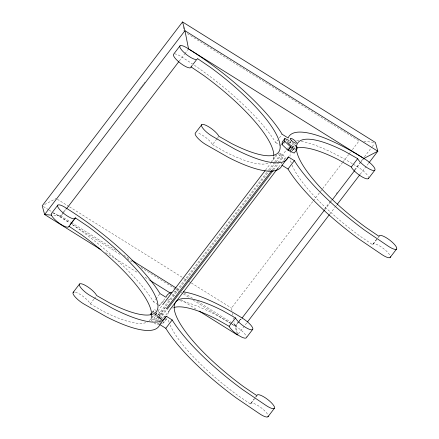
<?xml version="1.0" encoding="UTF-8"?>
<svg xmlns="http://www.w3.org/2000/svg" width="439" height="439" viewBox="0 0 439 439"><rect width="100%" height="100%" fill="white"/><g stroke="black" fill="none" stroke-linecap="round" stroke-linejoin="round"><path stroke-width="0.33" stroke-dasharray="2.19 1.65" d="M138.845 90.193L140.09 88.563M140.507 88.019L141.753 86.384M142.17 85.841L143.416 84.206M143.833 83.662L145.079 82.027M52.762 213.189A10.909 2.914 37.4 0 1 59.989 216.559L63.062 212.536M63.474 211.993L66.366 208.207M62.64 213.853L60.977 216.032L52.801 215.28M63.051 213.31L65.96 209.507M179.26 61.076L184.561 54.14M184.956 53.618L188.144 49.437M93.886 299.222L90.297 303.92A10.909 2.914 37.4 0 0 83.251 296.534A10.909 2.914 37.4 0 0 74.487 292.067M94.286 298.696L96.278 296.089M216.861 138.889L212.476 144.629A10.909 2.914 37.4 0 0 197.649 132.962M217.261 138.362L218.858 136.277M157.947 304.633L153.601 301.917L155.593 299.305M155.993 298.783L159.582 294.081M174.53 53.887A10.909 2.914 37.4 0 1 182.169 57.273A109.081 29.128 37.4 0 1 275.78 142.626L277.772 140.014M279.369 137.928L282.156 134.274M152.152 312.178L154.676 309.665L155.812 310.313M152.124 313.007L154.676 309.665M158.49 304.968L159.576 305.648L165.552 297.818M284.143 143.229L285.339 141.66M285.74 141.138L286.535 140.096M150.989 318.099L153.381 314.966M273.168 158.808L275.955 155.154M151.093 319.23L153.645 315.888M155.647 314.033L162.304 305.314M265.48 170.151L270.473 163.61M270.885 163.067L277.13 154.89M155.538 314.955L158.089 311.613L161.503 313.556L164.702 317.018M157.118 315.855L159.67 312.513M158.232 314.598L268.064 170.716M268.476 170.167L274.304 162.54M274.721 161.996L280.96 153.82M289.685 142.752L290.777 141.32L289.702 140.804M289.74 143.427L291.2 141.517M159.747 317.715L157.195 321.057L155.362 320.015L157.914 316.673L155.17 313.698M159.137 315.164L269.387 170.738M269.804 170.189L275.626 162.562M276.043 162.018L281.865 154.385M159.708 315.114L166.085 306.757M161.695 319.866L158.951 316.898L161.503 313.556M281.887 155.823L287.068 149.035M287.468 148.514L288.264 147.466M159.176 318.039L165.832 309.319M272.339 169.794L277.333 163.259M277.75 162.71L281.909 157.261M160.087 318.604L166.743 309.885M273.662 169.816L278.655 163.281M279.072 162.732L282.815 157.831M159.143 321.48L161.327 318.615M158.117 324.366L159.939 321.979M163.5 318.077L169.328 310.45A98.078 26.186 37.4 0 0 167.819 316.256M278.743 167.116L282.068 162.754M283.737 160.575L285.399 158.391M168.428 312.129L169.624 310.56M291.803 151.274L290.607 152.838A98.078 26.186 37.4 0 0 289.987 156.306M292.204 150.753L294.196 148.141M294.596 147.619L295.392 146.571M159.917 322.605L162.194 323.9L164.74 320.558L166.535 318.999L165.163 317.512M166.535 318.999L163.983 322.341L162.194 323.9M231.995 310.669L231.479 308.068L312.925 201.375M313.336 200.832L342.425 162.726M342.843 162.183L348.659 154.561M349.076 154.018L350.734 151.839M352.396 149.666L359.047 140.952L186.624 33.221M238.816 321.375L235.074 326.281L236.797 332.532M239.233 320.827L240.896 318.648M324.509 209.118L330.331 201.49M330.748 200.941L331.582 199.855M336.159 193.857L337.404 192.227M354.46 169.882L360.699 161.706M361.116 161.162L362.779 158.984M364.441 156.805L371.811 147.153M372.206 146.631L374.599 143.498M231.123 323.538A109.081 29.128 37.4 0 1 235.315 326.111L238.8 321.54M239.211 321.002L241.691 317.754M237.4 334.359L236.303 325.579L237.954 323.411M238.366 322.874L241.263 319.082M324.695 209.782L329.678 203.257M330.095 202.714L331.752 200.535M355.003 170.085L359.881 163.687M360.282 163.165L363.47 158.989M238.317 333.942L247.053 322.5M329.832 214.056L334.825 207.521M335.242 206.972L336.488 205.337M360.199 174.278L368.519 163.379M250.817 403.304L254.005 399.128M255.602 397.037L256.398 395.994M170.112 325.014A98.078 26.186 37.4 0 0 237.444 395.16L250.532 404.039L255.311 397.772M255.712 397.251L256.908 395.682M372.996 244.013L377.381 238.273M292.05 165.146A98.078 26.186 37.4 0 0 359.623 235.875L372.711 244.748L379.087 236.391M44.641 204.514L56.154 198.521M363.816 141.391L374.033 142.329M212.405 144.59L225.097 151.817A98.078 26.186 37.4 0 0 269.244 162.864M154.396 314.308L158.951 316.898M157.914 316.673L162.468 319.263M158.528 320.711L156.718 319.581A4.363 1.163 37.4 0 1 153.65 316.267A4.363 1.163 37.4 0 1 155.785 316.195L157.601 317.331A4.363 1.163 37.4 0 1 160.663 320.646M90.225 303.876L102.918 311.108A98.078 26.186 37.4 0 0 148.245 321.491M275.78 142.626L280.669 145.682M57.317 199.246L68.928 206.5M69.505 206.862L183.875 278.321M184.457 278.683L188.518 281.223M189.099 281.586L190.839 282.678M191.42 283.04L231.479 308.068M60.582 215.785L70.86 222.205M71.436 222.568L116.187 250.526M123.743 255.246L130.136 259.24M176.626 288.291L179.535 290.108M184.182 293.011L192.902 298.46M197.55 301.363L236.303 325.579M235.315 326.111L237.603 327.538A10.909 2.914 37.4 0 1 246.498 337.168M43.379 206.5L48.608 209.765M49.184 210.133L52.675 212.306M53.251 212.674L69.516 222.836M120.056 254.411L71.842 224.285A109.081 29.128 37.4 0 1 153.601 301.917M127.025 258.769L133.999 263.126M140.968 267.477L175.243 288.895M175.819 289.257L178.146 290.706M181.049 292.522L182.794 293.614M183.376 293.976L189.763 297.966M193.248 300.144L231.589 324.103M232.171 324.465L235.074 326.281L234.174 321.727M105.623 252.639L138.153 272.965M145.122 277.322L148.607 279.5M172.423 294.382L176.489 296.923M181.137 299.826L196.82 309.627M154.166 322.923L155.977 324.053A4.363 1.163 37.4 0 0 157.403 322.819M292.187 142.45L294.163 144.321M292.599 148.596L294.58 150.467M152.882 311.224L154.715 313.205M151.246 315.559L155.362 320.015M232.505 313.27L232.889 315.224M233.405 317.825L233.663 319.126M183.129 26.68L183.639 30.73M291.211 162.918A98.078 26.186 37.4 0 1 290.223 159.072M291.908 150.703A98.078 26.186 37.4 0 1 293.351 149.447M273.706 156.597A98.078 26.186 37.4 0 1 271.428 161.398M296.66 140.628A109.081 29.128 37.4 0 1 299.036 140.914M301.324 141.298A109.081 29.128 37.4 0 1 352.704 163.884M353.302 164.246A109.081 29.128 37.4 0 1 357.494 166.82A10.909 2.914 37.4 0 1 368.365 176.736M59.989 216.559A109.081 29.128 37.4 0 1 69.543 222.743M159.576 305.648A109.081 29.128 37.4 0 1 164.054 301.083M167.621 300.046A109.081 29.128 37.4 0 1 171.523 299.771M179.738 300.699A109.081 29.128 37.4 0 1 230.524 323.175M372.711 244.748A10.909 2.914 37.4 0 1 380.35 246.372A10.909 2.914 37.4 0 1 390.09 255.608M278.381 153.634A4.363 1.163 37.4 0 0 281.448 156.948L283.259 158.084A4.363 1.163 37.4 0 0 285.394 158.013A4.363 1.163 37.4 0 0 282.332 154.698L280.516 153.568A4.363 1.163 37.4 0 0 279.067 153.035M161.98 319.389A4.363 1.163 37.4 0 1 160.531 318.857L158.715 317.726A4.363 1.163 37.4 0 1 155.653 314.412A4.363 1.163 37.4 0 1 157.782 314.34L159.598 315.476A4.363 1.163 37.4 0 1 162.435 319.373M152.465 321.485A4.363 1.163 37.4 0 1 153.233 319.537L155.049 320.673A4.363 1.163 37.4 0 1 155.944 321.375M250.532 404.039A10.909 2.914 37.4 0 1 258.17 405.663A10.909 2.914 37.4 0 1 267.911 414.899M174.003 291.694A109.081 29.128 37.4 0 1 178.613 291.425M169.031 322.21A98.078 26.186 37.4 0 1 168.181 319.104M172.351 308.074A98.078 26.186 37.4 0 1 173.69 307.552M151.587 315.268A98.078 26.186 37.4 0 1 148.772 321.107M288.582 141.709A3.869 1.032 37.4 0 1 293.845 145.852"/><path stroke-width="0.66" d="M294.657 144.788L297.132 147.12L296.748 149.732L294.196 153.074L287.885 150.078L281.953 144.469L282.337 141.863L284.884 138.521L289.164 140.551M281.953 144.469L284.505 141.128L284.884 138.521M368.936 162.836L377.809 151.208L375.394 142.456L182.542 21.95L42.215 205.776L44.63 214.528L100.975 249.736M57.855 205.095L51.478 213.453A10.909 2.914 37.4 0 0 57.8 222.134A10.909 2.914 37.4 0 0 68.599 226.925L74.976 218.567M180.034 45.804L173.657 54.162A10.909 2.914 37.4 0 0 181.115 63.71A10.909 2.914 37.4 0 0 191.069 66.898L204.151 75.777A98.078 26.186 37.4 0 1 273.788 155.346M66.371 208.964L178.849 61.619M70.081 224.62L73.67 219.923M74.471 218.874L75.267 217.832L88.354 226.711A98.078 26.186 37.4 0 1 157.244 301.231A98.078 26.186 37.4 0 1 109.295 302.751L96.679 295.562A10.909 2.914 37.4 0 0 85.803 285.652A10.909 2.914 37.4 0 0 79.607 285.844A10.909 2.914 37.4 0 0 90.483 295.76L112.763 308.447A109.081 29.128 37.4 0 0 166.222 316.223L172.192 319.954A109.081 29.128 37.4 0 0 242.707 389.64L265.809 405.307A10.909 2.914 37.4 0 0 274.605 407.688A10.909 2.914 37.4 0 0 265.705 398.058A10.909 2.914 37.4 0 0 256.908 395.682L243.821 386.803A98.078 26.186 37.4 0 1 174.931 312.283A98.078 26.186 37.4 0 1 222.875 310.763L235.496 317.951A10.909 2.914 37.4 0 0 245.615 327.423A10.909 2.914 37.4 0 0 252.842 328.471A10.909 2.914 37.4 0 0 243.98 319.186L241.691 317.754A109.081 29.128 37.4 0 0 183.233 291.847M191.069 66.898L192.26 65.334M193.061 64.286L196.249 60.11M73.203 292.325L79.58 283.967M201.759 124.681L195.382 133.033A10.909 2.914 37.4 0 0 206.286 144.826L228.56 157.513A109.081 29.128 37.4 0 0 282.019 165.289L287.995 169.02A109.081 29.128 37.4 0 0 358.509 238.706L381.606 254.379A10.909 2.914 37.4 0 0 390.408 256.755M151.06 313.611L150.33 314.565L151.225 313.786M162.721 304.765L265.063 170.694M166.249 308.771L271.922 170.343M287.885 150.078L290.437 146.736L296.748 149.732M288.308 150.275L290.859 146.933M167.16 309.341L273.245 170.365M289.921 151.043L292.473 147.702M169.745 309.907L278.326 167.66M74.076 292.05A10.909 2.914 37.4 0 0 74.778 296.506A10.909 2.914 37.4 0 0 84.101 304.117L106.381 316.799A109.081 29.128 37.4 0 0 159.84 324.575L166.222 316.223M282.019 165.289L288.401 156.932L294.371 160.663A109.081 29.128 37.4 0 0 364.886 230.354L387.988 246.021A10.909 2.914 37.4 0 0 396.785 248.397A10.909 2.914 37.4 0 0 387.884 238.772A10.909 2.914 37.4 0 0 379.087 236.391L366 227.517A98.078 26.186 37.4 0 1 297.11 152.992A98.078 26.186 37.4 0 1 345.054 151.477L357.675 158.66A10.909 2.914 37.4 0 0 368.551 168.576A10.909 2.914 37.4 0 0 374.741 168.378A10.909 2.914 37.4 0 0 363.871 158.463L188.545 48.916A10.909 2.914 37.4 0 0 179.749 46.539A10.909 2.914 37.4 0 0 188.649 56.165A10.909 2.914 37.4 0 0 197.446 58.546L210.533 67.419A98.078 26.186 37.4 0 1 279.423 141.945A98.078 26.186 37.4 0 1 231.474 143.46L218.858 136.277A10.909 2.914 37.4 0 0 207.982 126.361A10.909 2.914 37.4 0 0 201.786 126.558A10.909 2.914 37.4 0 0 212.663 136.474L234.942 149.156A109.081 29.128 37.4 0 0 288.401 156.932M268.229 416.04A10.909 2.914 37.4 0 1 259.427 413.664L236.33 397.997A109.081 29.128 37.4 0 1 165.816 328.312L172.192 319.954M287.995 169.02L294.371 160.663M174.217 307.399A98.078 26.186 37.4 0 1 216.498 319.12L229.12 326.303L235.496 317.951M296.951 147.976A98.078 26.186 37.4 0 1 338.678 159.829L351.299 167.018L357.675 158.66M242.087 318.001L324.284 210.325M332.586 199.449L354.586 170.628M247.47 321.957L329.415 214.605M337.322 204.25L359.782 174.821M252.59 329.546L246.213 337.898A10.909 2.914 37.4 0 1 237.702 334.792A10.909 2.914 37.4 0 1 229.12 326.303M368.392 178.613L374.769 170.255M267.938 416.776L274.315 408.418M390.117 257.484L396.494 249.132M51.44 215.154L44.63 214.528L184.951 30.708L182.542 21.95M131.881 260.332L176.05 287.929M149.77 280.225L170.683 293.296M199.147 311.081L237.483 335.034M159.84 324.575L165.816 328.312M68.885 226.189L81.972 235.063A98.078 26.186 37.4 0 1 151.587 315.268M284.505 141.128L290.437 146.736M171.803 292.209A109.081 29.128 37.4 0 0 165.953 297.291L159.977 293.559A109.081 29.128 37.4 0 0 66.366 208.207A10.909 2.914 37.4 0 0 57.569 205.831A10.909 2.914 37.4 0 0 66.47 215.456A10.909 2.914 37.4 0 0 75.267 217.832M368.678 177.877A10.909 2.914 37.4 0 1 361.039 176.253A10.909 2.914 37.4 0 1 351.299 167.018M293.856 146.516A3.869 1.032 37.4 0 1 289.63 144.497A3.869 1.032 37.4 0 1 288.088 141.638M377.809 151.208L363.871 158.463A109.081 29.128 37.4 0 0 288.132 138.005L282.156 134.274A109.081 29.128 37.4 0 0 188.545 48.916L184.951 30.708L377.809 151.208M291.161 140.189A3.869 1.032 37.4 0 0 296.407 143.174A3.869 1.032 37.4 0 0 292.539 138.987A3.869 1.032 37.4 0 0 291.161 140.189"/></g></svg>
